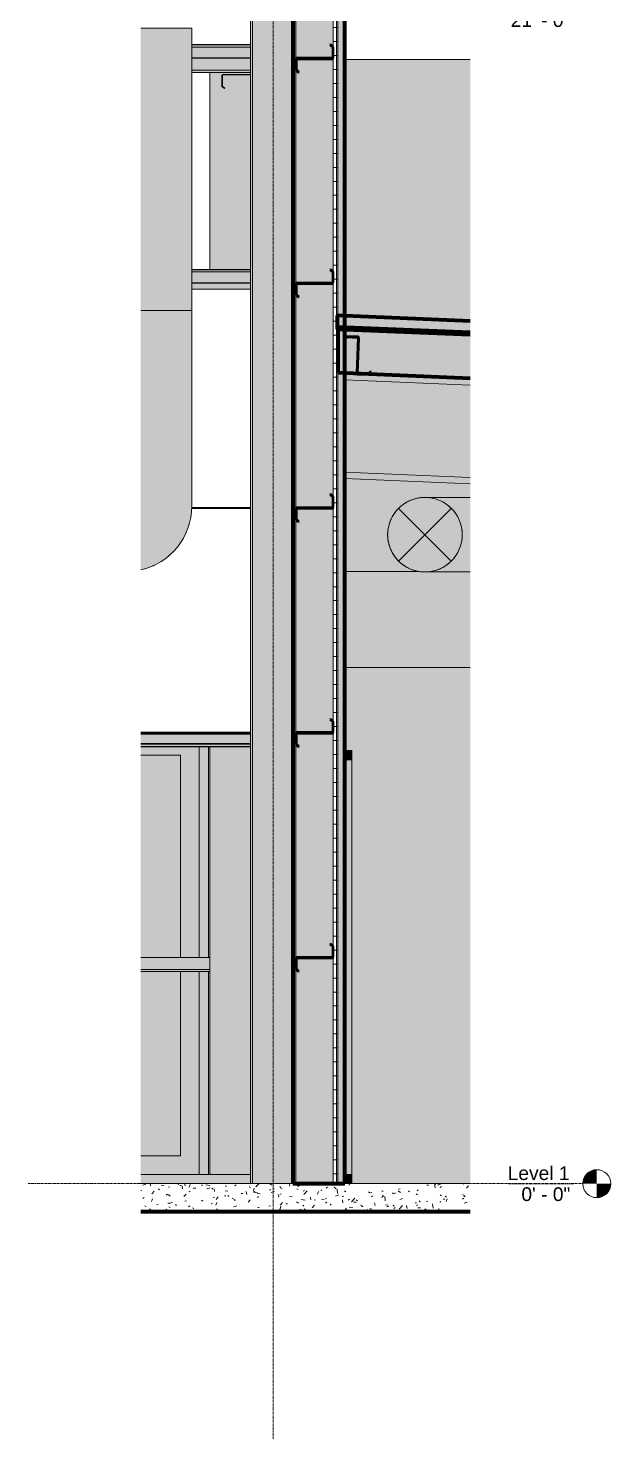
# Model space of a CAD drawing. Header units: inches. Extents: x 22688 to 23874, y -61 to 465.
# Drawn here: x 23331.6 to 23456.7, y -54.8 to 248 of the extents above; entities that cross this region are included whole.
import ezdxf

# ---------------------------------------------------------------- set-up
doc = ezdxf.new("R2010")
doc.units = ezdxf.units.IN
doc.header["$MEASUREMENT"] = 0
doc.linetypes.add('Grid Line 1_2_', pattern=[0.875, 0.5, -0.125, 0.125, -0.125])
for name, color, linetype, lineweight in [('A-CLNG', 13, 'Continuous', 18), ('A-DOOR', 31, 'Continuous', 18), ('A-FLOR-LEVL', 51, 'Continuous', 9), ('A-GLAZ-CWMG', 51, 'Continuous', 9), ('A-ROOF', 132, 'Continuous', 18), ('A-WALL', 113, 'Continuous', 18), ('A-WALL-PATT', 111, 'Continuous', 70), ('C-BLDG-PADS', 91, 'Continuous', 9), ('C-TOPO', 7, 'Continuous', 9), ('L-SITE-WALL', 31, 'Continuous', 18), ('M-HVAC-DUCT', 70, 'Continuous', 9), ('M-HVAC-DUCT-ANNO', 70, 'Continuous', 9), ('S-BEAM', 12, 'Continuous', 9), ('S-COLS', 52, 'Continuous', 9), ('S-GRID', 1, 'Continuous', 9)]:
    doc.layers.add(name, color=color, linetype=linetype, lineweight=lineweight)
doc.styles.add('Arial', font='arial.ttf', dxfattribs={"height": 2.950599})
pattern_1 = [(45, (-72350.154, 104.131), (-2.37587878, 2.37587878), []), (45, (-72350.154, 107.731), (-2.37587878, 2.37587878), [])]

# ---------------------------------------------------------------- blocks, each defined once
blk = doc.blocks.new('W-Wide Flange - W21X166-782998-Section 13 - Callout 1')
at = {"layer": 'S-BEAM'}
for points in [[(-22754.11, 171.38), (-22754.11, 172.74), (-22781.02, 173.86), (-22781.02, 172.5), (-22775.4, 172.26)], [(-22754.11, 170.49), (-22754.11, 171.38), (-22781.02, 172.5), (-22781.02, 171.61)], [(-22754.11, 152.47), (-22754.11, 170.49), (-22781.02, 171.61), (-22781.02, 153.59), (-22758.53, 152.65)], [(-22754.11, 151.58), (-22754.11, 152.47), (-22781.02, 153.59), (-22781.02, 152.7), (-22758.53, 151.76)], [(-22754.11, 150.22), (-22754.11, 151.58), (-22781.02, 152.7), (-22781.02, 151.34), (-22758.53, 150.4)]]:
    blk.add_hatch(color=256, dxfattribs=at).paths.add_polyline_path(points, flags=0)
for p, q in [((-22778.27, 173.75), (-22781.02, 173.86)), ((-22754.11, 172.74), (-22775.91, 173.65)), ((-22754.11, 171.38), (-22781.02, 172.5)), ((-22781.02, 152.7), (-22754.11, 151.58)), ((-22754.11, 150.22), (-22781.02, 151.34))]:
    blk.add_line(p, q, dxfattribs=at)
blk = doc.blocks.new('Girt_Z - 8_D-790497-Section 13 - Callout 1')
at = {"layer": 'S-BEAM'}
h = blk.add_hatch(dxfattribs=at)
h.set_pattern_fill('FP_10', color=256, style=0, pattern_type=2)
h.set_pattern_definition(pattern_1)
h.paths.add_polyline_path([(-22790.95, 93.77), (-22790.88, 93.85), (-22791.42, 94.3), (-22791.42, 96.62), (-22791.39, 96.67), (-22791.34, 96.7), (-22783.71, 96.7), (-22783.58, 96.75), (-22783.52, 96.88), (-22783.52, 99.25), (-22784.1, 99.73), (-22784.17, 99.65), (-22783.63, 99.2), (-22783.63, 96.88), (-22783.66, 96.83), (-22783.71, 96.8), (-22791.34, 96.8), (-22791.47, 96.75), (-22791.52, 96.62), (-22791.52, 94.25)], flags=0)
at = {"layer": 'S-BEAM', "lineweight": 50}
for p, q in [((-22784.1, 99.73), (-22784.17, 99.65)), ((-22784.17, 99.65), (-22783.63, 99.2)), ((-22783.52, 99.25), (-22784.1, 99.73)), ((-22783.63, 99.2), (-22783.63, 96.88)), ((-22783.52, 96.88), (-22783.52, 99.25)), ((-22791.52, 96.62), (-22791.52, 94.25)), ((-22791.52, 94.25), (-22790.95, 93.77)), ((-22791.42, 94.3), (-22791.42, 96.62)), ((-22790.88, 93.85), (-22791.42, 94.3)), ((-22783.71, 96.8), (-22791.34, 96.8)), ((-22791.34, 96.7), (-22783.71, 96.7)), ((-22790.95, 93.77), (-22790.88, 93.85))]:
    blk.add_line(p, q, dxfattribs=at)
for centre, radius, start, end in [((-22791.34, 96.62), 0.188, 90, 180), ((-22791.34, 96.62), 0.0782, 90, 177.8773), ((-22783.71, 96.88), 0.188, 270, 0), ((-22783.71, 96.88), 0.0782, 270, 356.9576)]:
    blk.add_arc(centre, radius, start, end, dxfattribs=at)
blk = doc.blocks.new('Girt_Z - 8_D-904143-Section 13 - Callout 1')
at = {"layer": 'S-BEAM'}
for points in [[(-22807.14, 244.4), (-22801.26, 244.4), (-22801.26, 244.48), (-22813.89, 244.48), (-22813.89, 244.4)], [(-22807.14, 243.95), (-22801.26, 243.95), (-22801.26, 244.4), (-22813.89, 244.4), (-22813.89, 243.95)], [(-22813.89, 241.63), (-22801.26, 241.63), (-22801.26, 243.95), (-22813.89, 243.95), (-22813.89, 242.2)], [(-22801.26, 241.55), (-22801.26, 241.63), (-22813.89, 241.63), (-22813.89, 241.55), (-22807.14, 241.55)], [(-22801.26, 241.37), (-22801.26, 241.55), (-22813.89, 241.55), (-22813.89, 241.37), (-22807.14, 241.37)], [(-22807.14, 239), (-22801.26, 239), (-22801.26, 241.37), (-22813.89, 241.37), (-22813.89, 239)], [(-22807.14, 238.52), (-22801.26, 238.52), (-22801.26, 239), (-22813.89, 239), (-22813.89, 238.52)]]:
    blk.add_hatch(color=256, dxfattribs=at).paths.add_polyline_path(points, flags=0)
for p, q in [((-22801.26, 244.48), (-22813.89, 244.48)), ((-22801.26, 244.4), (-22813.89, 244.4)), ((-22801.26, 243.95), (-22813.89, 243.95)), ((-22801.26, 241.63), (-22813.89, 241.63)), ((-22801.26, 241.55), (-22813.89, 241.55)), ((-22813.89, 239), (-22801.26, 239)), ((-22801.26, 238.52), (-22813.89, 238.52))]:
    blk.add_line(p, q, dxfattribs=at)
blk = doc.blocks.new('Girt_Z - 8_D-V13-Section 13 - Callout 1')
at = {"layer": 'S-BEAM'}
for points in [[(-22801.26, 196.15), (-22801.26, 196.23), (-22813.89, 196.23), (-22813.89, 196.15), (-22807.14, 196.15)], [(-22807.14, 195.7), (-22801.26, 195.7), (-22801.26, 196.15), (-22813.89, 196.15), (-22813.89, 195.7)], [(-22801.26, 193.38), (-22801.26, 195.7), (-22813.89, 195.7), (-22813.89, 193.38), (-22807.14, 193.38)], [(-22807.14, 193.3), (-22801.26, 193.31), (-22801.26, 193.38), (-22813.89, 193.38), (-22813.89, 193.3)], [(-22801.26, 193.12), (-22801.26, 193.3), (-22813.89, 193.3), (-22813.89, 193.12), (-22807.14, 193.12)], [(-22807.14, 192), (-22801.26, 192), (-22801.26, 193.12), (-22813.89, 193.12), (-22813.89, 192)]]:
    blk.add_hatch(color=256, dxfattribs=at).paths.add_polyline_path(points, flags=0)
for p, q in [((-22801.26, 196.23), (-22813.89, 196.23)), ((-22801.26, 196.15), (-22813.89, 196.15)), ((-22801.26, 195.7), (-22813.89, 195.7)), ((-22801.26, 193.38), (-22813.89, 193.38)), ((-22801.26, 193.3), (-22813.89, 193.3))]:
    blk.add_line(p, q, dxfattribs=at)
blk = doc.blocks.new('Girt_Z - 8_D-915533-Section 13 - Callout 1')
at = {"layer": 'S-BEAM'}
h = blk.add_hatch(dxfattribs=at)
h.set_pattern_fill('FP_10', color=256, style=0, pattern_type=2)
h.set_pattern_definition(pattern_1)
h.paths.add_polyline_path([(-22790.95, 142.02), (-22790.88, 142.1), (-22791.42, 142.55), (-22791.42, 144.87), (-22791.39, 144.92), (-22791.34, 144.95), (-22783.71, 144.95), (-22783.58, 145), (-22783.52, 145.13), (-22783.52, 147.5), (-22784.1, 147.98), (-22784.17, 147.9), (-22783.63, 147.45), (-22783.63, 145.13), (-22783.66, 145.08), (-22783.71, 145.05), (-22791.34, 145.05), (-22791.47, 145), (-22791.52, 144.87), (-22791.52, 142.5)], flags=0)
at = {"layer": 'S-BEAM', "lineweight": 50}
for p, q in [((-22784.1, 147.98), (-22784.17, 147.9)), ((-22784.17, 147.9), (-22783.63, 147.45)), ((-22783.52, 147.5), (-22784.1, 147.98)), ((-22783.63, 147.45), (-22783.63, 145.13)), ((-22783.52, 145.13), (-22783.52, 147.5)), ((-22791.52, 144.87), (-22791.52, 142.5)), ((-22791.52, 142.5), (-22790.95, 142.02)), ((-22791.42, 142.55), (-22791.42, 144.87)), ((-22790.88, 142.1), (-22791.42, 142.55)), ((-22783.71, 145.05), (-22791.34, 145.05)), ((-22791.34, 144.95), (-22783.71, 144.95)), ((-22790.95, 142.02), (-22790.88, 142.1))]:
    blk.add_line(p, q, dxfattribs=at)
for centre, radius, start, end in [((-22791.34, 144.87), 0.188, 90, 180), ((-22791.34, 144.87), 0.0782, 90, 177.8773), ((-22783.71, 145.13), 0.188, 270, 0), ((-22783.71, 145.13), 0.0782, 270, 356.9576)]:
    blk.add_arc(centre, radius, start, end, dxfattribs=at)
blk = doc.blocks.new('Girt_Z - 8_D-V14-Section 13 - Callout 1')
at = {"layer": 'S-BEAM'}
h = blk.add_hatch(dxfattribs=at)
h.set_pattern_fill('FP_10', color=256, style=0, pattern_type=2)
h.set_pattern_definition(pattern_1)
h.paths.add_polyline_path([(-22790.95, 190.27), (-22790.88, 190.35), (-22791.42, 190.8), (-22791.42, 193.12), (-22791.39, 193.17), (-22791.34, 193.2), (-22783.71, 193.2), (-22783.58, 193.25), (-22783.52, 193.38), (-22783.52, 195.75), (-22784.1, 196.23), (-22784.17, 196.15), (-22783.63, 195.7), (-22783.63, 193.38), (-22783.66, 193.33), (-22783.71, 193.3), (-22791.34, 193.3), (-22791.47, 193.25), (-22791.52, 193.12), (-22791.52, 190.75)], flags=0)
at = {"layer": 'S-BEAM', "lineweight": 50}
for p, q in [((-22784.1, 196.23), (-22784.17, 196.15)), ((-22784.17, 196.15), (-22783.63, 195.7)), ((-22783.52, 195.75), (-22784.1, 196.23)), ((-22783.63, 195.7), (-22783.63, 193.38)), ((-22783.52, 193.38), (-22783.52, 195.75)), ((-22791.52, 193.12), (-22791.52, 190.75)), ((-22791.52, 190.75), (-22790.95, 190.27)), ((-22791.42, 190.8), (-22791.42, 193.12)), ((-22790.88, 190.35), (-22791.42, 190.8)), ((-22783.71, 193.3), (-22791.34, 193.3)), ((-22791.34, 193.2), (-22783.71, 193.2)), ((-22790.95, 190.27), (-22790.88, 190.35))]:
    blk.add_line(p, q, dxfattribs=at)
for centre, radius, start, end in [((-22791.34, 193.12), 0.188, 90, 180), ((-22791.34, 193.12), 0.0782, 90, 177.8773), ((-22783.71, 193.38), 0.188, 270, 0), ((-22783.71, 193.38), 0.0782, 270, 356.9576)]:
    blk.add_arc(centre, radius, start, end, dxfattribs=at)
blk = doc.blocks.new('Girt_Z - 8_D-V15-Section 13 - Callout 1')
at = {"layer": 'S-BEAM'}
h = blk.add_hatch(dxfattribs=at)
h.set_pattern_fill('FP_10', color=256, style=0, pattern_type=2)
h.set_pattern_definition(pattern_1)
h.paths.add_polyline_path([(-22790.95, 238.52), (-22790.88, 238.6), (-22791.42, 239.05), (-22791.42, 241.37), (-22791.39, 241.42), (-22791.34, 241.45), (-22783.71, 241.45), (-22783.58, 241.5), (-22783.52, 241.63), (-22783.52, 244), (-22784.1, 244.48), (-22784.17, 244.4), (-22783.63, 243.95), (-22783.63, 241.63), (-22783.66, 241.58), (-22783.71, 241.55), (-22791.34, 241.55), (-22791.47, 241.5), (-22791.52, 241.37), (-22791.52, 239)], flags=0)
at = {"layer": 'S-BEAM', "lineweight": 50}
for p, q in [((-22784.1, 244.48), (-22784.17, 244.4)), ((-22784.17, 244.4), (-22783.63, 243.95)), ((-22783.52, 244), (-22784.1, 244.48)), ((-22783.63, 243.95), (-22783.63, 241.63)), ((-22783.52, 241.63), (-22783.52, 244)), ((-22791.52, 241.37), (-22791.52, 239)), ((-22791.42, 239.05), (-22791.42, 241.37)), ((-22783.71, 241.55), (-22791.34, 241.55)), ((-22791.34, 241.45), (-22783.71, 241.45)), ((-22791.52, 239), (-22790.95, 238.52)), ((-22790.88, 238.6), (-22791.42, 239.05)), ((-22790.95, 238.52), (-22790.88, 238.6))]:
    blk.add_line(p, q, dxfattribs=at)
for centre, radius, start, end in [((-22791.34, 241.37), 0.188, 90, 180), ((-22791.34, 241.37), 0.0782, 90, 177.8773), ((-22783.71, 241.63), 0.188, 270, 0), ((-22783.71, 241.63), 0.0782, 270, 356.9576)]:
    blk.add_arc(centre, radius, start, end, dxfattribs=at)
blk = doc.blocks.new('Girt_Z - 8_D-841743-Section 13 - Callout 1')
at = {"layer": 'S-BEAM'}
h = blk.add_hatch(dxfattribs=at)
h.set_pattern_fill('FP_10', color=256, style=0, pattern_type=2)
h.set_pattern_definition(pattern_1)
h.paths.add_polyline_path([(-22790.95, 45.52), (-22790.88, 45.6), (-22791.42, 46.05), (-22791.42, 48.37), (-22791.39, 48.42), (-22791.34, 48.45), (-22783.71, 48.45), (-22783.58, 48.5), (-22783.52, 48.63), (-22783.52, 51), (-22784.1, 51.48), (-22784.17, 51.4), (-22783.63, 50.95), (-22783.63, 48.63), (-22783.66, 48.58), (-22783.71, 48.55), (-22791.34, 48.55), (-22791.47, 48.5), (-22791.52, 48.37), (-22791.52, 46)], flags=0)
at = {"layer": 'S-BEAM', "lineweight": 50}
for p, q in [((-22784.1, 51.48), (-22784.17, 51.4)), ((-22783.52, 51), (-22784.1, 51.48)), ((-22783.71, 48.55), (-22791.34, 48.55)), ((-22791.34, 48.45), (-22783.71, 48.45)), ((-22784.17, 51.4), (-22783.63, 50.95)), ((-22783.63, 50.95), (-22783.63, 48.63)), ((-22783.52, 48.63), (-22783.52, 51)), ((-22791.52, 48.37), (-22791.52, 46)), ((-22791.52, 46), (-22790.95, 45.52)), ((-22791.42, 46.05), (-22791.42, 48.37)), ((-22790.88, 45.6), (-22791.42, 46.05)), ((-22790.95, 45.52), (-22790.88, 45.6))]:
    blk.add_line(p, q, dxfattribs=at)
for centre, radius, start, end in [((-22791.34, 48.37), 0.188, 90, 180), ((-22791.34, 48.37), 0.0782, 90, 177.8773), ((-22783.71, 48.63), 0.188, 270, 0), ((-22783.71, 48.63), 0.0782, 270, 356.9576)]:
    blk.add_arc(centre, radius, start, end, dxfattribs=at)
blk = doc.blocks.new('Girt_C - 8_D-948186-Section 13 - Callout 1')
at = {"layer": 'S-BEAM'}
for points in [[(-22810.02, 48.37), (-22810.02, 48.55), (-22824.82, 48.55), (-22824.82, 48.37)], [(-22824.82, 46), (-22810.02, 46), (-22810.02, 48.37), (-22824.82, 48.37)], [(-22824.82, 45.52), (-22810.02, 45.52), (-22810.02, 46), (-22824.82, 46)]]:
    blk.add_hatch(color=256, dxfattribs=at).paths.add_polyline_path(points, flags=0)
for p, q in [((-22810.02, 48.55), (-22824.82, 48.55)), ((-22824.82, 46), (-22810.02, 46)), ((-22810.02, 45.52), (-22824.82, 45.52))]:
    blk.add_line(p, q, dxfattribs=at)
blk = doc.blocks.new('Rectangular Mullion - Rectangular Mullion 1-769167-Section 13 - Callout 1')
at = {"layer": 'A-GLAZ-CWMG'}
blk.add_hatch(color=256, dxfattribs=at).paths.add_polyline_path([(-22801.26, 0), (-22801.26, 2), (-22824.82, 2), (-22824.82, 0)], flags=0)
blk.add_line((-22801.26, 2), (-22824.82, 2), dxfattribs=at)
blk = doc.blocks.new('Rectangular Mullion - Rectangular Mullion 1-769172-Section 13 - Callout 1')
at = {"layer": 'A-GLAZ-CWMG'}
blk.add_hatch(color=256, dxfattribs=at).paths.add_polyline_path([(-22807.14, 94.5), (-22801.26, 94.5), (-22801.26, 96.5), (-22824.82, 96.5), (-22824.82, 94.5)], flags=0)
for p, q in [((-22801.26, 96.5), (-22824.82, 96.5)), ((-22824.82, 94.5), (-22801.26, 94.5))]:
    blk.add_line(p, q, dxfattribs=at)
blk = doc.blocks.new('Girt_C - 8_D-943837-Section 13 - Callout 1')
at = {"layer": 'S-BEAM'}
blk.add_hatch(color=256, dxfattribs=at).paths.add_polyline_path([(-22806.82, 235.04), (-22806.75, 235.12), (-22807.28, 235.57), (-22807.28, 237.89), (-22807.27, 237.93), (-22807.24, 237.95), (-22807.2, 237.96), (-22801.26, 237.96), (-22801.26, 238.07), (-22807.2, 238.07), (-22807.3, 238.05), (-22807.37, 237.98), (-22807.39, 237.89), (-22807.39, 235.52), (-22807.14, 235.31)], flags=0)
for p, q in [((-22807.39, 237.89), (-22807.39, 235.52)), ((-22807.28, 235.57), (-22807.28, 237.89)), ((-22801.26, 238.07), (-22807.2, 238.07)), ((-22807.2, 237.96), (-22801.26, 237.96)), ((-22807.39, 235.52), (-22806.82, 235.04)), ((-22806.75, 235.12), (-22807.28, 235.57)), ((-22806.82, 235.04), (-22806.75, 235.12))]:
    blk.add_line(p, q, dxfattribs=at)
for radius, end in [(0.188, 180), (0.0782, 177.8773)]:
    blk.add_arc((-22807.2, 237.89), radius, 90, end, dxfattribs=at)
blk = doc.blocks.new('Rectangular Mullion - Rectangular Mullion 1-824384-Section 13 - Callout 1')
at = {"layer": 'A-GLAZ-CWMG'}
blk.add_hatch(color=256, dxfattribs=at).paths.add_polyline_path([(-22779.52, 0), (-22779.52, 2), (-22781.02, 2), (-22781.02, 0)], flags=0)
for p, q in [((-22779.52, 2), (-22781.02, 2)), ((-22779.52, 0), (-22779.52, 2))]:
    blk.add_line(p, q, dxfattribs=at)
blk = doc.blocks.new('Rectangular Mullion - Rectangular Mullion 1-824386-Section 13 - Callout 1')
at = {"layer": 'A-GLAZ-CWMG'}
blk.add_hatch(color=256, dxfattribs=at).paths.add_polyline_path([(-22779.52, 91), (-22779.52, 93), (-22781.02, 93), (-22781.02, 91)], flags=0)
for p, q in [((-22779.52, 93), (-22781.02, 93)), ((-22781.02, 91), (-22779.52, 91)), ((-22779.52, 91), (-22779.52, 93))]:
    blk.add_line(p, q, dxfattribs=at)
blk = doc.blocks.new('Rectangular Mullion - Rectangular Mullion 1-824387-Section 13 - Callout 1')
at = {"layer": 'A-GLAZ-CWMG'}
blk.add_hatch(color=256, dxfattribs=at).paths.add_polyline_path([(-22779.52, 2), (-22779.52, 91), (-22781.02, 91), (-22781.02, 2)], flags=0)
for p, q in [((-22781.02, 91), (-22779.52, 91)), ((-22779.52, 91), (-22779.52, 2)), ((-22779.52, 2), (-22781.02, 2))]:
    blk.add_line(p, q, dxfattribs=at)
blk = doc.blocks.new('Girt_Z - 8_D-837466-Section 13 - Callout 1')
at = {"layer": 'S-BEAM'}
for points in [[(-22807.14, 96.7), (-22801.26, 96.7), (-22801.26, 96.75), (-22824.82, 96.75), (-22824.82, 96.7)], [(-22807.14, 96.62), (-22801.26, 96.62), (-22801.26, 96.7), (-22824.82, 96.7), (-22824.82, 96.62)], [(-22807.14, 93.85), (-22801.26, 93.85), (-22801.26, 94.3), (-22824.82, 94.3), (-22824.82, 93.85)], [(-22807.14, 93.77), (-22801.26, 93.77), (-22801.26, 93.85), (-22824.82, 93.85), (-22824.82, 93.77)]]:
    blk.add_hatch(color=256, dxfattribs=at).paths.add_polyline_path(points, flags=0)
h = blk.add_hatch(color=256, dxfattribs=at)
h.paths.add_polyline_path([(-22824.82, 94.3), (-22801.26, 94.3), (-22801.26, 94.5), (-22824.82, 94.5)], flags=0)
h.paths.add_polyline_path([(-22807.14, 96.5), (-22801.26, 96.5), (-22801.26, 96.62), (-22824.82, 96.62), (-22824.82, 96.5)], flags=0)
for p, q in [((-22824.82, 96.7), (-22801.26, 96.7)), ((-22824.82, 96.62), (-22801.26, 96.62)), ((-22824.82, 94.3), (-22801.26, 94.3)), ((-22824.82, 93.85), (-22801.26, 93.85)), ((-22824.82, 93.77), (-22801.26, 93.77))]:
    blk.add_line(p, q, dxfattribs=at)
blk = doc.blocks.new('Girt_Z - 8_D-943828-Section 13 - Callout 1')
at = {"layer": 'S-BEAM'}
h = blk.add_hatch(dxfattribs=at)
h.set_pattern_fill('FP_10', color=256, style=0, pattern_type=2)
h.set_pattern_definition(pattern_1)
h.paths.add_polyline_path([(-22775.91, 173.65), (-22775.4, 174.2), (-22775.48, 174.27), (-22775.95, 173.76), (-22778.27, 173.85), (-22778.32, 173.88), (-22778.34, 173.94), (-22778.03, 181.55), (-22778.08, 181.69), (-22778.21, 181.75), (-22780.57, 181.85), (-22781.08, 181.29), (-22781, 181.22), (-22780.52, 181.74), (-22778.21, 181.64), (-22778.15, 181.61), (-22778.14, 181.56), (-22778.45, 173.94), (-22778.4, 173.81), (-22778.27, 173.75)], flags=0)
at = {"layer": 'S-BEAM', "lineweight": 50}
for p, q in [((-22780.57, 181.85), (-22781.08, 181.29)), ((-22781, 181.22), (-22780.52, 181.74)), ((-22778.21, 181.75), (-22780.57, 181.85)), ((-22780.52, 181.74), (-22778.21, 181.64)), ((-22781.08, 181.29), (-22781, 181.22)), ((-22778.14, 181.56), (-22778.45, 173.94)), ((-22778.34, 173.94), (-22778.03, 181.55)), ((-22775.95, 173.76), (-22778.27, 173.85)), ((-22778.27, 173.75), (-22775.91, 173.65)), ((-22775.48, 174.27), (-22775.95, 173.76)), ((-22775.91, 173.65), (-22775.4, 174.2)), ((-22775.4, 174.2), (-22775.48, 174.27))]:
    blk.add_line(p, q, dxfattribs=at)
for centre, radius, start, end in [((-22778.21, 181.56), 0.187, 357.6141, 87.6141), ((-22778.21, 181.56), 0.0782, 357.6141, 85.4913), ((-22778.27, 173.93), 0.187, 177.6141, 267.6141), ((-22778.27, 173.93), 0.0782, 177.6141, 264.5717)]:
    blk.add_arc(centre, radius, start, end, dxfattribs=at)
blk = doc.blocks.new('Door_Single_Storefront - one-866808-Section 13 - Callout 1')
at = {"layer": 'A-DOOR'}
h = blk.add_hatch(color=256, dxfattribs=at)
h.paths.add_polyline_path([(-22812.27, 2), (-22812.27, 45.52), (-22816.27, 45.52), (-22816.27, 6), (-22824.82, 6), (-22824.82, 2)], flags=0)
h.paths.add_polyline_path([(-22814.37, 48.55), (-22812.27, 48.55), (-22812.27, 93.77), (-22824.82, 93.77), (-22824.82, 92), (-22816.27, 92), (-22816.27, 48.55)], flags=0)
h = blk.add_hatch(color=256, dxfattribs=at)
h.paths.add_polyline_path([(-22824.82, 6), (-22816.27, 6), (-22816.27, 45.52), (-22824.82, 45.52), (-22824.82, 14.55)], flags=0)
h.paths.add_polyline_path([(-22824.82, 48.55), (-22816.27, 48.55), (-22816.27, 92), (-22824.82, 92), (-22824.82, 51.26)], flags=0)
for p, q in [((-22824.82, 92), (-22816.27, 92)), ((-22816.27, 92), (-22816.27, 48.55)), ((-22816.27, 45.52), (-22816.27, 6)), ((-22816.27, 6), (-22824.82, 6))]:
    blk.add_line(p, q, dxfattribs=at)
blk = doc.blocks.new('Rectangular Mullion - Rectangular Mullion 1-866957-Section 13 - Callout 1')
at = {"layer": 'A-GLAZ-CWMG'}
h = blk.add_hatch(color=256, dxfattribs=at)
h.paths.add_polyline_path([(-22810.27, 2), (-22810.27, 45.52), (-22812.27, 45.52), (-22812.27, 2)], flags=0)
h.paths.add_polyline_path([(-22812.27, 48.55), (-22810.27, 48.55), (-22810.27, 93.77), (-22812.27, 93.77), (-22812.27, 51.26)], flags=0)
for p, q in [((-22812.27, 48.55), (-22812.27, 93.77)), ((-22810.27, 48.55), (-22810.27, 93.77)), ((-22812.27, 2), (-22812.27, 45.52)), ((-22810.27, 2), (-22810.27, 45.52))]:
    blk.add_line(p, q, dxfattribs=at)
blk = doc.blocks.new('Round Elbow - 1_5 D-870650-Section 13 - Callout 1')
at = {"layer": 'M-HVAC-DUCT'}
blk.add_hatch(color=256, dxfattribs=at).paths.add_polyline_path([(-22824.82, 131.73), (-22824.27, 131.86), (-22823.1, 132.22), (-22821.97, 132.69), (-22820.89, 133.26), (-22819.78, 133.97), (-22818.83, 134.71), (-22817.99, 135.49), (-22817.17, 136.38), (-22816.37, 137.43), (-22815.77, 138.38), (-22815.2, 139.47), (-22814.7, 140.71), (-22814.37, 141.76), (-22814.09, 143.04), (-22813.94, 144.27), (-22813.89, 145.61), (-22813.89, 187.38), (-22824.82, 187.38), (-22824.82, 131.78)], flags=0)
blk.add_line((-22824.81, 187.38), (-22813.89, 187.38), dxfattribs=at)
at = {"layer": 'M-HVAC-DUCT', "flags": 128}
blk.add_lwpolyline([(-22813.89, 145.38), (-22813.89, 145.41), (-22813.89, 145.51), (-22813.89, 145.68), (-22813.89, 145.92), (-22813.89, 146.22), (-22813.89, 146.58), (-22813.89, 147.02), (-22813.89, 147.51), (-22813.89, 148.07), (-22813.89, 148.7), (-22813.89, 149.38), (-22813.89, 150.13), (-22813.89, 150.93), (-22813.89, 151.79), (-22813.89, 152.72), (-22813.89, 153.69), (-22813.89, 154.72), (-22813.89, 155.8), (-22813.89, 156.94), (-22813.89, 158.12), (-22813.89, 159.35), (-22813.89, 160.62), (-22813.89, 161.94), (-22813.89, 163.29), (-22813.89, 164.69), (-22813.89, 166.12), (-22813.89, 167.58), (-22813.89, 169.08), (-22813.89, 170.61), (-22813.89, 172.16), (-22813.89, 173.74), (-22813.89, 175.34), (-22813.89, 176.96), (-22813.89, 178.59), (-22813.89, 180.24), (-22813.89, 181.9), (-22813.89, 183.57), (-22813.89, 185.25), (-22813.89, 186.93), (-22813.89, 187.38)], dxfattribs=at)
at = {"layer": 'M-HVAC-DUCT'}
blk.add_arc((-22827.89, 145.38), 14, 282.6929, 0, dxfattribs=at)
blk = doc.blocks.new('Round Elbow - 1_5 D-893277-Section 13 - Callout 1')
at = {"layer": 'M-HVAC-DUCT'}
h = blk.add_hatch(color=256, dxfattribs=at)
h.paths.add_polyline_path([(-22763.83, 131.29), (-22763.84, 131.29), (-22763.83, 131.29)], flags=0)
h.paths.add_polyline_path([(-22761.64, 131.6), (-22761.19, 131.73), (-22761.08, 131.78)], flags=0)
h.paths.add_polyline_path([(-22766.93, 131.92), (-22767.37, 132.12), (-22767.3, 132.08)], flags=0)
h.paths.add_polyline_path([(-22760.73, 131.92), (-22760.36, 132.08), (-22760.34, 132.1), (-22760.49, 132.03)], flags=0)
h.paths.add_polyline_path([(-22767.77, 132.34), (-22768.23, 132.62), (-22768.08, 132.51)], flags=0)
h.paths.add_polyline_path([(-22759.88, 132.34), (-22759.57, 132.51), (-22759.42, 132.62), (-22759.63, 132.49)], flags=0)
h.paths.add_polyline_path([(-22768.57, 132.85), (-22768.88, 133.09), (-22768.82, 133.03)], flags=0)
h.paths.add_polyline_path([(-22759.09, 132.85), (-22758.77, 133.09), (-22758.79, 133.09), (-22758.83, 133.06)], flags=0)
h.paths.add_polyline_path([(-22769.28, 133.45), (-22769.66, 133.83), (-22769.48, 133.63)], flags=0)
h.paths.add_polyline_path([(-22758.37, 133.45), (-22758.17, 133.63), (-22758, 133.83), (-22758.16, 133.66)], flags=0)
h.paths.add_polyline_path([(-22769.93, 134.13), (-22770.26, 134.55), (-22770.08, 134.3)], flags=0)
h.paths.add_polyline_path([(-22757.72, 134.13), (-22757.57, 134.3), (-22757.42, 134.51), (-22757.56, 134.34)], flags=0)
h.paths.add_polyline_path([(-22770.49, 134.87), (-22770.77, 135.34), (-22770.6, 135.03)], flags=0)
h.paths.add_polyline_path([(-22757.16, 134.87), (-22757.05, 135.03), (-22756.88, 135.34), (-22757.04, 135.08)], flags=0)
h.paths.add_polyline_path([(-22770.96, 135.69), (-22771.19, 136.19), (-22771.04, 135.81)], flags=0)
h.paths.add_polyline_path([(-22756.69, 135.69), (-22756.62, 135.81), (-22756.61, 135.87)], flags=0)
h.paths.add_polyline_path([(-22756.32, 136.54), (-22756.28, 136.64), (-22756.26, 136.72), (-22756.32, 136.54)], flags=0)
h.paths.add_polyline_path([(-22756.05, 137.44), (-22756.03, 137.51), (-22756.02, 137.61)], flags=0)
h.paths.add_polyline_path([(-22755.89, 138.35), (-22755.88, 138.39), (-22755.83, 139.29)], flags=0)
h.paths.add_polyline_path([(-22756.15, 141.48), (-22756.28, 141.93), (-22756.3, 141.96), (-22756.19, 141.62)], flags=0)
h.paths.add_polyline_path([(-22771.19, 142.38), (-22770.96, 142.89), (-22771.04, 142.76)], flags=0)
h.paths.add_polyline_path([(-22756.46, 142.38), (-22756.62, 142.76), (-22756.67, 142.83)], flags=0)
h.paths.add_polyline_path([(-22770.77, 143.24), (-22770.49, 143.7), (-22770.6, 143.54)], flags=0)
h.paths.add_polyline_path([(-22756.88, 143.24), (-22757.05, 143.54), (-22757.16, 143.7), (-22756.94, 143.32)], flags=0)
h.paths.add_polyline_path([(-22770.26, 144.02), (-22769.93, 144.44), (-22770.08, 144.27)], flags=0)
h.paths.add_polyline_path([(-22757.39, 144.02), (-22757.57, 144.27), (-22757.72, 144.44), (-22757.42, 144.06)], flags=0)
h.paths.add_polyline_path([(-22769.66, 144.75), (-22769.28, 145.12), (-22769.48, 144.94)], flags=0)
h.paths.add_polyline_path([(-22758, 144.75), (-22758.17, 144.94), (-22758.27, 145.02), (-22758.14, 144.89)], flags=0)
h.paths.add_polyline_path([(-22768.99, 145.39), (-22768.57, 145.72), (-22768.82, 145.54)], flags=0)
h.paths.add_polyline_path([(-22758.67, 145.39), (-22758.84, 145.54), (-22759.09, 145.72)], flags=0)
h.paths.add_polyline_path([(-22768.23, 145.95), (-22767.77, 146.23), (-22768.08, 146.06)], flags=0)
h.paths.add_polyline_path([(-22759.42, 145.95), (-22759.63, 146.09), (-22759.7, 146.12), (-22759.49, 145.99)], flags=0)
h.paths.add_polyline_path([(-22767.43, 146.42), (-22766.93, 146.65), (-22767.37, 146.46)], flags=0)
h.paths.add_polyline_path([(-22760.22, 146.42), (-22760.36, 146.49), (-22760.73, 146.65)], flags=0)
h.paths.add_polyline_path([(-22761.08, 146.8), (-22761.19, 146.84), (-22761.19, 146.83), (-22761.12, 146.81)], flags=0)
h.paths.add_polyline_path([(-22761.97, 147.06), (-22762.05, 147.09), (-22762.61, 147.18)], flags=0)
h.paths.add_polyline_path([(-22764.76, 147.23), (-22763.83, 147.29), (-22763.84, 147.29), (-22764.72, 147.24)], flags=0)
for points in [[(-22755.28, 139.29), (-22754.11, 139.29), (-22754.11, 147.29), (-22763.82, 147.29), (-22762.86, 147.23), (-22761.84, 147.03), (-22760.91, 146.73), (-22760.4, 146.51), (-22760.36, 146.49), (-22759.57, 146.06), (-22759.42, 145.95), (-22759.28, 145.87), (-22759.09, 145.72), (-22758.84, 145.54), (-22758.67, 145.39), (-22758.52, 145.27), (-22758.26, 145.02), (-22758.17, 144.94), (-22758, 144.75), (-22757.84, 144.59), (-22757.72, 144.44), (-22757.57, 144.27), (-22757.39, 144.02), (-22757.24, 143.83), (-22757.16, 143.7), (-22757.05, 143.54), (-22756.62, 142.76), (-22756.28, 141.93), (-22756.03, 141.07), (-22755.88, 140.18), (-22755.83, 139.29), (-22755.54, 139.29)], [(-22763.58, 131.29), (-22754.11, 131.29), (-22754.11, 139.29), (-22755.83, 139.29), (-22755.89, 138.31), (-22756.07, 137.35), (-22756.35, 136.45), (-22756.46, 136.19), (-22756.62, 135.81), (-22757.05, 135.03), (-22757.21, 134.8), (-22757.24, 134.74), (-22757.42, 134.51), (-22757.57, 134.3), (-22757.72, 134.13), (-22757.87, 133.96), (-22758, 133.83), (-22758.17, 133.63), (-22758.37, 133.45), (-22758.53, 133.29), (-22758.77, 133.09), (-22758.84, 133.03), (-22759.09, 132.85), (-22759.28, 132.7), (-22759.42, 132.62), (-22759.63, 132.48), (-22760.36, 132.08), (-22761.19, 131.73), (-22762.05, 131.49), (-22762.95, 131.34), (-22763.77, 131.29)]]:
    blk.add_hatch(color=256, dxfattribs=at).paths.add_polyline_path(points, flags=0)
at = {"layer": 'M-HVAC-DUCT', "flags": 128}
for points in [[(-22771.83, 139.29), (-22771.82, 139.61), (-22771.8, 139.93), (-22771.77, 140.24), (-22771.73, 140.56), (-22771.67, 140.88), (-22771.6, 141.19), (-22771.52, 141.5), (-22771.42, 141.8), (-22771.31, 142.1), (-22771.2, 142.4), (-22771.07, 142.69), (-22770.92, 142.98), (-22770.77, 143.26), (-22770.61, 143.54), (-22770.43, 143.8), (-22770.24, 144.06), (-22770.05, 144.32), (-22769.84, 144.56), (-22769.63, 144.8), (-22769.4, 145.02), (-22769.17, 145.24), (-22768.92, 145.45), (-22768.67, 145.65), (-22768.42, 145.84), (-22768.15, 146.02), (-22767.88, 146.19), (-22767.6, 146.34), (-22767.31, 146.49), (-22767.02, 146.62), (-22766.73, 146.74), (-22766.43, 146.85), (-22766.12, 146.95), (-22765.81, 147.04), (-22765.5, 147.11), (-22765.19, 147.17), (-22764.87, 147.22), (-22764.55, 147.25), (-22764.23, 147.28), (-22763.91, 147.29), (-22763.83, 147.29)], [(-22763.83, 147.29), (-22763.81, 147.29), (-22763.75, 147.29), (-22763.66, 147.29), (-22763.52, 147.29), (-22763.35, 147.29), (-22763.14, 147.29), (-22762.89, 147.29), (-22762.61, 147.29), (-22762.29, 147.29), (-22761.93, 147.29), (-22761.54, 147.29), (-22761.12, 147.29), (-22760.66, 147.29), (-22760.16, 147.29), (-22759.64, 147.29), (-22759.08, 147.29), (-22758.49, 147.29), (-22757.87, 147.29), (-22757.22, 147.29), (-22756.55, 147.29), (-22755.85, 147.29), (-22755.12, 147.29), (-22754.37, 147.29), (-22754.11, 147.29)], [(-22763.83, 131.29), (-22764.15, 131.29), (-22764.47, 131.31), (-22764.79, 131.34), (-22765.1, 131.39), (-22765.42, 131.45), (-22765.73, 131.52), (-22766.04, 131.6), (-22766.34, 131.69), (-22766.65, 131.8), (-22766.94, 131.92), (-22767.24, 132.05), (-22767.52, 132.19), (-22767.8, 132.34), (-22768.08, 132.51), (-22768.34, 132.68), (-22768.61, 132.87), (-22768.86, 133.07), (-22769.1, 133.27), (-22769.34, 133.49), (-22769.57, 133.71), (-22769.78, 133.95), (-22769.99, 134.19), (-22770.19, 134.44), (-22770.38, 134.7), (-22770.56, 134.96), (-22770.73, 135.24), (-22770.88, 135.52), (-22771.03, 135.8), (-22771.16, 136.09), (-22771.28, 136.39), (-22771.39, 136.69), (-22771.49, 136.99), (-22771.58, 137.3), (-22771.65, 137.61), (-22771.71, 137.93), (-22771.76, 138.24), (-22771.79, 138.56), (-22771.82, 138.88), (-22771.83, 139.2), (-22771.83, 139.29)], [(-22754.11, 131.29), (-22754.16, 131.29), (-22754.92, 131.29), (-22755.65, 131.29), (-22756.36, 131.29), (-22757.04, 131.29), (-22757.7, 131.29), (-22758.33, 131.29), (-22758.92, 131.29), (-22759.49, 131.29), (-22760.02, 131.29), (-22760.53, 131.29), (-22760.99, 131.29), (-22761.43, 131.29), (-22761.83, 131.29), (-22762.2, 131.29), (-22762.53, 131.29), (-22762.82, 131.29), (-22763.08, 131.29), (-22763.3, 131.29), (-22763.48, 131.29), (-22763.62, 131.29), (-22763.73, 131.29), (-22763.8, 131.29), (-22763.83, 131.29), (-22763.83, 131.29)]]:
    blk.add_lwpolyline(points, dxfattribs=at)
at = {"layer": 'M-HVAC-DUCT'}
for start, end in [(126.3877, 130.2121), (119.5841, 123.4636), (112.8425, 116.8051), (105.8721, 110.0691), (98.8051, 103.4171), (90, 96.6877), (83.3123, 90), (76.5829, 81.1949), (69.9309, 74.1279), (63.1949, 67.1575), (56.5364, 60.4159), (49.7879, 53.6123), (153.2358, 157.2192), (146.4946, 150.3637), (139.8308, 143.6597), (133.0715, 136.8838), (43.1162, 46.9285), (36.3403, 40.1692), (29.6363, 33.5054), (22.7808, 26.7642), (173.2456, 180), (180, 186.7544), (166.6249, 171.1853), (159.8906, 164.043), (15.957, 20.0708), (8.8147, 13.3751), (360, 6.7544), (353.2456, 360), (188.8147, 193.3751), (195.957, 200.1094), (339.9292, 344.043), (346.6249, 351.1853), (202.7808, 206.7642), (209.6363, 213.5054), (216.3403, 220.1692), (223.1162, 226.9285), (313.0715, 316.8838), (319.8308, 323.6597), (326.4946, 330.3637), (333.2358, 337.2192), (229.7879, 233.6123), (236.5364, 240.4159), (243.1949, 247.1575), (249.9309, 254.1279), (256.5829, 261.1949), (263.3123, 270), (270, 276.6877), (278.8051, 283.4171), (285.8721, 290.0691), (292.8425, 296.8051), (299.5841, 303.4636), (306.3877, 310.2121)]:
    blk.add_arc((-22763.83, 139.29), 8, start, end, dxfattribs=at)
blk = doc.blocks.new('Level - Level Head - Circle-15001-Section 13 - Callout 1')
at = {"layer": 'A-FLOR-LEVL'}
h = blk.add_hatch(color=256, dxfattribs=at)
edge = h.paths.add_edge_path(flags=0)
edge.add_line((-22726.94, 0), (-22729.94, 0))
edge.add_arc((-22726.94, 0), 3, 90, 180, ccw=False)
edge.add_line((-22726.94, 3), (-22726.94, 0))
h = blk.add_hatch(color=256, dxfattribs=at)
edge = h.paths.add_edge_path(flags=0)
edge.add_line((-22726.94, -3), (-22726.94, 0))
edge.add_line((-22726.94, 0), (-22723.94, 0))
edge.add_arc((-22726.94, 0), 3, 270, 360, ccw=False)
blk.add_circle((-22726.94, 0), 3, dxfattribs=at)

msp = doc.modelspace()

# ---------------------------------------------------------------- hatches: boundary and pattern name
at = {"layer": 'A-CLNG'}
msp.add_hatch(color=256, dxfattribs=at).paths.add_polyline_path([(23426.52, 172.91), (23426.52, 182.67), (23398.11, 183.86), (23398.11, 174.1)], flags=0)
at = {"layer": 'A-ROOF'}
msp.add_hatch(color=256, dxfattribs=at).paths.add_polyline_path([(23426.52, 182.25), (23426.52, 185.13), (23397.98, 186.32), (23397.98, 183.44)], flags=0)
at = {"layer": 'A-WALL-PATT', "lineweight": 9}
h = msp.add_hatch(dxfattribs=at)
h.set_pattern_fill('FP_13', color=256, style=0, pattern_type=2)
h.set_pattern_definition([(0, (-72350.154, 104.131), (0, 3), []), (90, (-72350.154, 104.131), (-3, 2e-16), [])])
h.paths.add_polyline_path([(23398.11, 0), (23398.11, 367.48), (23397.11, 367.48), (23397.11, 0)], flags=0)
h = msp.add_hatch(dxfattribs=at)
h.set_pattern_fill('FP_12', color=256, style=0, pattern_type=2)
h.set_pattern_definition([(90, (-71092.5, -1109.5), (-193, -193), [48, -145]), (180, (-71092.5, -1109.5), (-2e-14, -193), [96.25, -96.75]), (270, (-71188.74, -1061.5), (-193, -193), [48, -145]), (180, (-71092.5, -1061.5), (-2e-14, -193), [96.25, -96.75]), (270, (-71189, -1061.5), (-193, -193), [48, -145]), (180, (-71189, -1061.5), (-2e-14, -193), [96.25, -96.75]), (90, (-71285.24, -1109.5), (-193, -193), [48, -145]), (180, (-71189, -1109.5), (-2e-14, -193), [96.25, -96.75]), (90, (-71140.5, -1061.25), (-193, -193), [48, -145]), (180, (-71092.24, -1061.25), (-2e-14, -193), [48.25, -144.75]), (180, (-71092.24, -1013.25), (-2e-14, -193), [48.25, -144.75]), (90, (-71237, -1061.25), (-193, -193), [48, -145]), (180, (-71140.74, -1061.25), (-2e-14, -193), [96.25, -96.75]), (270, (-71140.74, -1013.25), (-193, -193), [48, -145]), (180, (-71140.74, -1013.25), (-2e-14, -193), [96.25, -96.75]), (180, (-71237.24, -1061.25), (-2e-14, -193), [48, -145]), (270, (-71237.24, -1013.25), (-193, -193), [48, -145]), (180, (-71237.24, -1013.25), (-2e-14, -193), [48, -145]), (90, (-71092.5, -1013), (-193, -193), [48, -145]), (180, (-71092.5, -1013), (-2e-14, -193), [96.25, -96.75]), (270, (-71188.74, -965), (-193, -193), [48, -145]), (180, (-71092.5, -965), (-2e-14, -193), [96.25, -96.75]), (270, (-71189, -965), (-193, -193), [48, -145]), (180, (-71189, -965), (-2e-14, -193), [96.25, -96.75]), (270, (-71285.24, -965), (-193, -193), [48, -145]), (180, (-71189, -1013), (-2e-14, -193), [96.25, -96.75]), (90, (-71140.5, -964.75), (-193, -193), [48, -145]), (180, (-71092.24, -964.75), (-2e-14, -193), [48.25, -144.75]), (180, (-71092.24, -916.75), (-2e-14, -193), [48.25, -144.75]), (90, (-71237, -964.75), (-193, -193), [48, -145]), (180, (-71140.74, -964.75), (-2e-14, -193), [96.25, -96.75]), (270, (-71140.74, -916.75), (-193, -193), [48, -145]), (180, (-71140.74, -916.75), (-2e-14, -193), [96.25, -96.75]), (180, (-71237.24, -964.75), (-2e-14, -193), [48, -145]), (270, (-71237.24, -916.75), (-193, -193), [48, -145]), (180, (-71237.24, -916.75), (-2e-14, -193), [48, -145])])
h.paths.add_polyline_path([(23373.49, 96.75), (23379.37, 96.75), (23379.37, 192), (23366.74, 192), (23366.73, 145.2), (23366.68, 144.08), (23366.49, 142.77), (23366.19, 141.52), (23365.79, 140.32), (23365.51, 139.66), (23365.43, 139.46), (23364.86, 138.38), (23364.68, 138.07), (23364.64, 138.01), (23364.35, 137.57), (23364.21, 137.35), (23364.04, 137.14), (23363.85, 136.86), (23363.56, 136.5), (23363.39, 136.3), (23363.26, 136.16), (23363.09, 135.95), (23362.73, 135.58), (23362.58, 135.43), (23362.38, 135.24), (23362.09, 134.97), (23361.8, 134.71), (23361.74, 134.66), (23361.23, 134.25), (23361.13, 134.17), (23360.85, 133.97), (23360.68, 133.85), (23360.14, 133.5), (23360.03, 133.43), (23359.93, 133.38), (23359.67, 133.22), (23359.04, 132.88), (23358.98, 132.85), (23358.82, 132.78), (23358.66, 132.69), (23357.53, 132.22), (23356.36, 131.86), (23355.81, 131.73), (23355.81, 96.75)], flags=0)
at = {"layer": 'C-BLDG-PADS'}
h = msp.add_hatch(dxfattribs=at)
h.set_pattern_fill('FP_11', color=256, style=0, pattern_type=2)
h.set_pattern_definition([(50, (-72350.154, 104.131), (6.8859965, -0.60209723), [0.72, -7.92]), (355, (-72350.154, 104.131), (-1.33175564, 7.2205465), [0.576, -6.336]), (100.451, (-72349.581, 104.081), (5.55362855, 6.6181912), [0.612, -6.731]), (46.184, (-72350.154, 106.051), (10.24564176, -1.5889251), [1.08, -11.88]), (96.636, (-72349.301, 105.918), (8.9724387, 9.3515184), [0.918, -10.096]), (351.184, (-72350.154, 106.051), (8.9731991, 9.3512304), [0.864, -9.504]), (21, (-72349.194, 105.571), (5.73072572, -3.86500345), [0.72, -7.92]), (326, (-72349.194, 105.571), (2.3358107, 6.9608802), [0.576, -6.336]), (71.451, (-72348.717, 105.249), (8.06587574, 3.0959479), [0.612, -6.731]), (37.5, (-72350.154, 104.131), (0.116865946, 3.19547842), [0.317, -5.942, 0.317, -6.115, -6.36]), (37.5, (-72350.154, 104.131), (0.116865946, 3.19547842), [-12.691, 0.317, -6.043]), (7.5, (-72350.154, 104.131), (2.52543001, 3.78602473), [0.317, -3.35, 0.317, -5.798, -2.424]), (7.5, (-72350.154, 104.131), (2.52543001, 3.78602473), [-9.782, 0.317, -2.107]), (327.5, (-72352.295, 104.131), (5.12436853, -0.216176255), [0.317, -2.083, 0.317, -7.171, -9.936]), (327.5, (-72352.295, 104.131), (5.12436853, -0.216176255), [-9.888, 0.317, -9.619]), (317.5, (-72353.255, 104.131), (5.5983262, 0.96140978), [0.317, -2.803, 0.317, -4.656, -7.056]), (317.5, (-72353.255, 104.131), (5.5983262, 0.96140978), [-8.093, 0.317, -6.739])])
h.paths.add_polyline_path([(23426.52, -6), (23426.52, 0), (23355.81, 0), (23355.81, -6)], flags=0)
at = {"layer": 'L-SITE-WALL'}
for points in [[(23389.11, 0), (23389.11, 367.48), (23388.48, 367.48), (23388.48, 0)], [(23397.11, 0), (23397.11, 367.48), (23389.11, 367.48), (23389.11, 0)], [(23399.61, 0), (23399.61, 367.48), (23398.11, 367.48), (23398.11, 0)], [(23379.37, 196.23), (23379.37, 238.52), (23370.62, 238.52), (23370.62, 196.23), (23373.49, 196.23)]]:
    msp.add_hatch(color=256, dxfattribs=at).paths.add_polyline_path(points, flags=0)
h = msp.add_hatch(color=256, dxfattribs=at)
h.paths.add_polyline_path([(23426.52, 0), (23426.52, 110.82), (23399.61, 110.82), (23399.61, 93), (23401.11, 93), (23401.11, 0)], flags=0)
h.paths.add_polyline_path([(23375.46, 2), (23379.37, 2), (23379.37, 93.77), (23370.62, 93.77), (23370.62, 2)], flags=0)
h.paths.add_polyline_path([(23426.52, 172.74), (23426.52, 172.91), (23404.88, 173.82), (23404.72, 173.65), (23426.01, 172.76)], flags=0)
h.paths.add_polyline_path([(23402.36, 173.75), (23402.23, 173.81), (23402.18, 173.93), (23399.61, 174.04), (23399.61, 173.86), (23402.31, 173.75)], flags=0)
h.paths.add_polyline_path([(23404.68, 173.76), (23404.72, 173.82), (23402.29, 173.92), (23402.31, 173.88), (23402.36, 173.85), (23402.6, 173.84)], flags=0)
h.paths.add_polyline_path([(23426.52, 185.13), (23426.52, 241.25), (23399.61, 241.25), (23399.61, 186.25)], flags=0)
at = {"layer": 'M-HVAC-DUCT'}
for points in [[(23355.81, 187.38), (23366.74, 187.38), (23366.74, 248), (23355.81, 248), (23355.81, 187.65)], [(23399.61, 145.38), (23411.64, 145.39), (23411.81, 145.54), (23412.06, 145.72), (23412.26, 145.87), (23412.4, 145.95), (23412.55, 146.06), (23413.33, 146.49), (23414.22, 146.85), (23415.02, 147.09), (23415.91, 147.24), (23416.86, 147.29), (23426.52, 147.29), (23426.52, 150.22), (23399.61, 151.34), (23399.61, 146.54)], [(23413.33, 131.38), (23415.65, 131.38), (23414.89, 131.52), (23413.97, 131.81), (23413.69, 131.93), (23413.26, 132.12), (23412.55, 132.51), (23412.28, 132.69), (23412.26, 132.7), (23412.06, 132.85), (23411.75, 133.09), (23411.55, 133.26), (23411.5, 133.3), (23411.35, 133.45), (23411.15, 133.63), (23410.88, 133.91), (23410.77, 134.04), (23410.7, 134.13), (23410.55, 134.3), (23410.29, 134.66), (23410.19, 134.79), (23410.14, 134.87), (23410.03, 135.03), (23409.59, 135.81), (23409.25, 136.64), (23409, 137.51), (23408.85, 138.39), (23408.8, 139.29), (23408.86, 140.26), (23409.04, 141.2), (23409.32, 142.12), (23409.44, 142.38), (23409.59, 142.76), (23410.03, 143.54), (23410.14, 143.7), (23410.22, 143.83), (23410.47, 144.16), (23410.55, 144.27), (23410.7, 144.44), (23410.81, 144.59), (23410.97, 144.75), (23411.15, 144.94), (23411.35, 145.12), (23411.5, 145.27), (23411.63, 145.38), (23399.61, 145.38), (23399.61, 131.38), (23413.26, 131.38)], [(23408.84, 124.82), (23426.52, 124.82), (23426.52, 131.29), (23416.79, 131.29), (23415.84, 131.34), (23415.65, 131.38), (23399.61, 131.38), (23399.61, 124.82)], [(23399.61, 110.82), (23426.52, 110.82), (23426.52, 124.82), (23399.61, 124.82), (23399.61, 110.84)]]:
    msp.add_hatch(color=256, dxfattribs=at).paths.add_polyline_path(points, flags=0)
at = {"layer": 'M-HVAC-DUCT-ANNO'}
msp.add_hatch(color=256, dxfattribs=at).paths.add_polyline_path([(23416.8, 131.29), (23417.77, 131.34), (23418.79, 131.54), (23419.64, 131.81), (23420.58, 132.24), (23421.35, 132.7), (23422.11, 133.3), (23422.79, 133.98), (23423.42, 134.8), (23423.92, 135.65), (23424.3, 136.5), (23424.57, 137.37), (23424.74, 138.31), (23424.8, 139.29), (23424.74, 140.26), (23424.57, 141.2), (23424.28, 142.12), (23423.89, 143), (23423.39, 143.83), (23422.79, 144.59), (23422.1, 145.28), (23421.35, 145.87), (23420.52, 146.37), (23419.64, 146.77), (23418.72, 147.05), (23417.68, 147.23), (23416.8, 147.29), (23415.84, 147.23), (23414.89, 147.05), (23413.89, 146.73), (23413.09, 146.37), (23412.26, 145.87), (23411.5, 145.27), (23410.81, 144.59), (23410.22, 143.83), (23409.72, 143), (23409.32, 142.12), (23409.04, 141.2), (23408.86, 140.26), (23408.8, 139.29), (23408.86, 138.31), (23409.04, 137.37), (23409.32, 136.45), (23409.72, 135.57), (23410.22, 134.74), (23410.81, 133.98), (23411.5, 133.3), (23412.26, 132.7), (23413.09, 132.2), (23413.97, 131.81), (23414.89, 131.52), (23415.84, 131.34)], flags=0)
h = msp.add_hatch(color=256, dxfattribs=at)
h.paths.add_polyline_path([(23356.47, 131.89), (23356.57, 131.91), (23356.52, 131.91)], flags=0)
h.paths.add_polyline_path([(23357.67, 132.28), (23357.9, 132.37), (23357.9, 132.38), (23357.67, 132.28)], flags=0)
h.paths.add_polyline_path([(23358.82, 132.78), (23359.04, 132.88), (23359.01, 132.88), (23358.83, 132.78)], flags=0)
h.paths.add_polyline_path([(23359.93, 133.38), (23360.14, 133.5), (23360.22, 133.56), (23360.01, 133.43)], flags=0)
h.paths.add_polyline_path([(23360.98, 134.07), (23361.23, 134.25), (23361.21, 134.25), (23361.07, 134.14)], flags=0)
h.paths.add_polyline_path([(23361.97, 134.86), (23362.17, 135.03), (23362.2, 135.07), (23362, 134.89)], flags=0)
h.paths.add_polyline_path([(23362.87, 135.73), (23363.09, 135.95), (23363.26, 136.16), (23362.88, 135.75)], flags=0)
h.paths.add_polyline_path([(23363.7, 136.69), (23363.91, 136.94), (23363.94, 137), (23363.75, 136.75)], flags=0)
h.paths.add_polyline_path([(23364.44, 137.71), (23364.69, 138.1), (23364.65, 138.05), (23364.54, 137.87)], flags=0)
h.paths.add_polyline_path([(23365.09, 138.81), (23365.27, 139.14), (23365.31, 139.23), (23365.11, 138.85)], flags=0)
h.paths.add_polyline_path([(23365.63, 139.95), (23365.81, 140.36), (23365.8, 140.36), (23365.66, 140.01)], flags=0)
at = {"layer": 'S-COLS'}
for points in [[(23379.81, 0), (23379.81, 348.84), (23379.37, 348.84), (23379.37, 0)], [(23380.33, 0), (23380.5, 0), (23380.5, 348.69), (23379.9, 348.7), (23379.81, 348.71), (23379.81, 0), (23380.15, 0)], [(23387.98, 0), (23387.98, 348.69), (23380.5, 348.69), (23380.5, 0)], [(23388.16, 0), (23388.48, 0), (23388.48, 348.7), (23387.98, 348.69), (23387.98, 0)]]:
    msp.add_hatch(color=256, dxfattribs=at).paths.add_polyline_path(points, flags=0)

# ---------------------------------------------------------------- linework, layer by layer
at = {"layer": 'A-CLNG', "lineweight": 70}
for p, q in [((23426.52, 182.67), (23398.11, 183.86)), ((23398.11, 183.86), (23398.11, 174.1)), ((23398.11, 174.1), (23426.52, 172.91))]:
    msp.add_line(p, q, dxfattribs=at)
at = {"layer": 'A-ROOF', "lineweight": 70}
for p, q in [((23397.98, 186.32), (23397.98, 183.44)), ((23426.52, 185.13), (23397.98, 186.32)), ((23397.98, 183.44), (23426.52, 182.25))]:
    msp.add_line(p, q, dxfattribs=at)
at = {"layer": 'A-WALL'}
for p, q in [((23389.11, 0), (23389.11, 367.48)), ((23397.11, 0), (23397.11, 367.48)), ((23398.11, 0), (23398.11, 367.48))]:
    msp.add_line(p, q, dxfattribs=at)
at = {"layer": 'C-BLDG-PADS', "lineweight": 18}
for p, q in [((23426.52, 0), (23355.81, 0)), ((23355.81, -6), (23426.52, -6))]:
    msp.add_line(p, q, dxfattribs=at)
at = {"layer": 'C-TOPO', "lineweight": 90}
msp.add_line((23355.81, -6.01), (23426.52, -6.01), dxfattribs=at)
at = {"layer": 'C-TOPO'}
msp.add_line((23426.52, -6.01), (23355.81, -6.01), dxfattribs=at)
at = {"layer": 'L-SITE-WALL', "lineweight": 70}
for p, q in [((23399.61, 0), (23399.61, 367.48)), ((23388.48, 357.72), (23388.48, 0)), ((23388.48, 0), (23399.61, 0))]:
    msp.add_line(p, q, dxfattribs=at)
at = {"layer": 'L-SITE-WALL'}
for p, q in [((23426.52, 241.25), (23399.61, 241.25)), ((23370.62, 196.23), (23370.62, 238.52)), ((23379.37, 192), (23366.74, 192)), ((23355.81, 96.75), (23379.37, 96.75)), ((23370.62, 93.77), (23370.62, 2))]:
    msp.add_line(p, q, dxfattribs=at)
at = {"layer": 'M-HVAC-DUCT'}
for p, q in [((23355.82, 248), (23366.74, 248)), ((23366.74, 187.38), (23366.74, 248)), ((23366.74, 187.38), (23355.82, 187.38)), ((23399.61, 131.38), (23415.65, 131.38)), ((23399.61, 110.82), (23426.52, 110.82))]:
    msp.add_line(p, q, dxfattribs=at)
at = {"layer": 'M-HVAC-DUCT-ANNO'}
for p, q in [((23411.15, 144.94), (23422.46, 133.63)), ((23422.46, 144.94), (23411.15, 133.63))]:
    msp.add_line(p, q, dxfattribs=at)
for centre, radius, start, end in [((23416.8, 139.29), 8, 0, 180), ((23352.74, 145.38), 14, 351.211, 352.6677), ((23352.74, 145.38), 14, 335.2858, 335.96), ((23352.74, 145.38), 14, 342.7963, 344.1223), ((23416.8, 139.29), 8, 180, 360), ((23352.74, 145.38), 14, 318.3464, 319.4189), ((23352.74, 145.38), 14, 326.5538, 328.076), ((23352.74, 145.38), 14, 301.924, 303.4462), ((23352.74, 145.38), 14, 310.5811, 311.6536), ((23352.74, 145.38), 14, 285.8884, 287.2037), ((23352.74, 145.38), 14, 294.04, 294.7142)]:
    msp.add_arc(centre, radius, start, end, dxfattribs=at)
at = {"layer": 'S-COLS'}
for p, q in [((23379.37, 0), (23379.37, 348.84)), ((23379.81, 0), (23379.81, 348.84))]:
    msp.add_line(p, q, dxfattribs=at)
at = {"layer": 'S-GRID', "linetype": 'Grid Line 1_2_'}
msp.add_line((23384.24, -54.76), (23384.24, 430.05), dxfattribs=at)

# ---------------------------------------------------------------- block references
at = {"layer": 'A-DOOR'}
msp.add_blockref('Door_Single_Storefront - one-866808-Section 13 - Callout 1', (46180.63, 0), dxfattribs=at)
at = {"layer": 'A-FLOR-LEVL'}
msp.add_blockref('Level - Level Head - Circle-15001-Section 13 - Callout 1', (46180.63, 0), dxfattribs=at)
at = {"layer": 'A-GLAZ-CWMG'}
for name in ['Rectangular Mullion - Rectangular Mullion 1-769172-Section 13 - Callout 1', 'Rectangular Mullion - Rectangular Mullion 1-866957-Section 13 - Callout 1', 'Rectangular Mullion - Rectangular Mullion 1-824386-Section 13 - Callout 1', 'Rectangular Mullion - Rectangular Mullion 1-824387-Section 13 - Callout 1', 'Rectangular Mullion - Rectangular Mullion 1-769167-Section 13 - Callout 1', 'Rectangular Mullion - Rectangular Mullion 1-824384-Section 13 - Callout 1']:
    msp.add_blockref(name, (46180.63, 0), dxfattribs=at)
at = {"layer": 'M-HVAC-DUCT'}
for name in ['Round Elbow - 1_5 D-870650-Section 13 - Callout 1', 'Round Elbow - 1_5 D-893277-Section 13 - Callout 1']:
    msp.add_blockref(name, (46180.63, 0), dxfattribs=at)
at = {"layer": 'S-BEAM'}
for name in ['Girt_Z - 8_D-904143-Section 13 - Callout 1', 'Girt_Z - 8_D-V15-Section 13 - Callout 1', 'Girt_C - 8_D-943837-Section 13 - Callout 1', 'Girt_Z - 8_D-V13-Section 13 - Callout 1', 'Girt_Z - 8_D-V14-Section 13 - Callout 1', 'Girt_Z - 8_D-943828-Section 13 - Callout 1', 'W-Wide Flange - W21X166-782998-Section 13 - Callout 1', 'Girt_Z - 8_D-915533-Section 13 - Callout 1', 'Girt_Z - 8_D-790497-Section 13 - Callout 1', 'Girt_Z - 8_D-837466-Section 13 - Callout 1', 'Girt_Z - 8_D-841743-Section 13 - Callout 1', 'Girt_C - 8_D-948186-Section 13 - Callout 1']:
    msp.add_blockref(name, (46180.63, 0), dxfattribs=at)

# ---------------------------------------------------------------- texts
at = {"layer": 'A-FLOR-LEVL', "char_height": 2.951, "attachment_point": 3, "line_spacing_factor": 0.938532, "style": 'Arial', "bg_fill": 3, "box_fill_scale": 1.25, "bg_fill_color": 0, "bg_fill_transparency": 0}
for s, insert, width in [('21\' - 0"', (23448, 251.22), 15.228), ('Level 1', (23447.85, 3.73), 15.876)]:
    msp.add_mtext(s, dxfattribs=dict(at, insert=insert, width=width))

# ---------------------------------------------------------------- next in the draw order: texts
at = {"layer": 'A-FLOR-LEVL', "insert": (23448, -0.78), "char_height": 2.951, "width": 12.492, "attachment_point": 3, "line_spacing_factor": 0.938532, "style": 'Arial', "bg_fill": 3, "box_fill_scale": 1.25, "bg_fill_color": 0, "bg_fill_transparency": 0}
msp.add_mtext('0\' - 0"', dxfattribs=at)

# ---------------------------------------------------------------- next in the draw order: linework, layer by layer
at = {"layer": 'A-FLOR-LEVL', "linetype": 'Grid Line 1_2_'}
msp.add_line((23331.65, 0), (23450.69, 0), dxfattribs=at)

doc.saveas('drawing.dxf')
